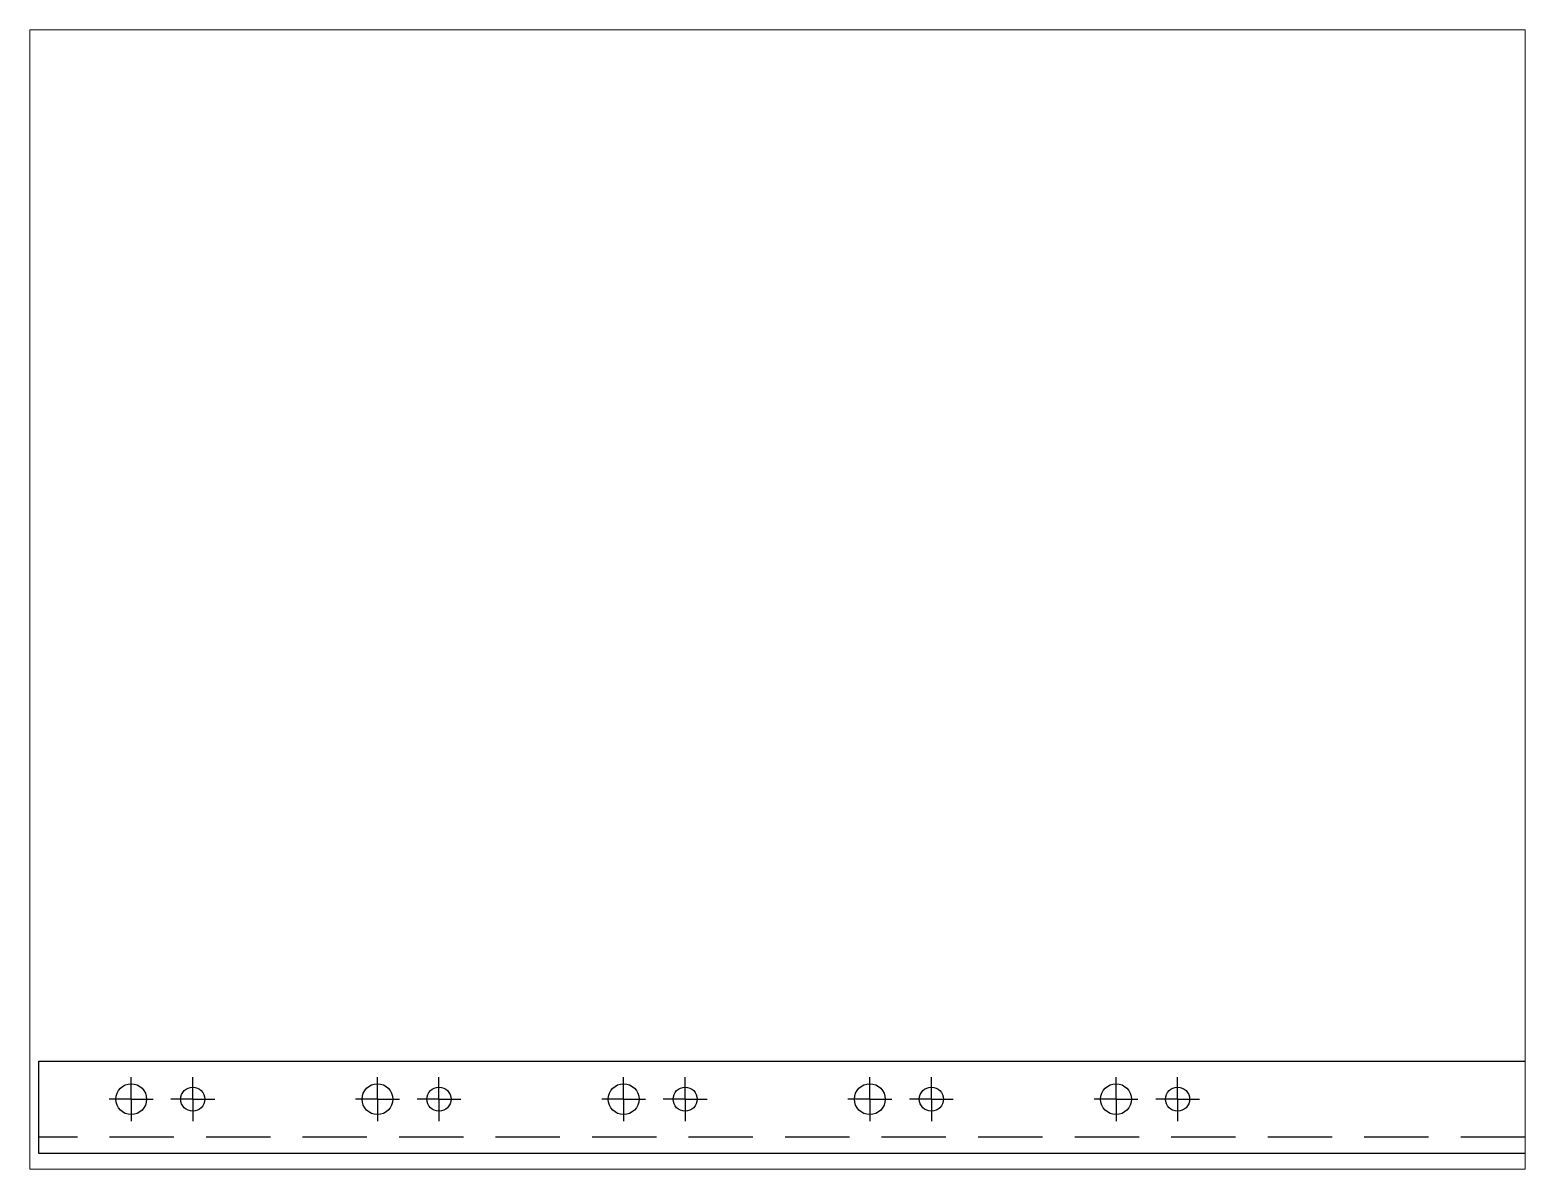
# Paper-space layout 'Layout1' of a CAD drawing. Header units: inches. Extents: x 0.63 to 9.03, y 0.8 to 7.2.
# The model-space entities are those that its viewports show. They can reach past a viewport. Long polylines and large blocks are cut down to what shows.
import ezdxf

# ---------------------------------------------------------------- set-up
doc = ezdxf.new("R2010")
doc.units = ezdxf.units.IN
doc.header["$MEASUREMENT"] = 0
doc.linetypes.add('HIDDEN', pattern=[0.375, 0.25, -0.125])
doc.layers.add('Traces', color=3, linetype='Continuous')
doc.layers.add('View Port', color=7, linetype='Continuous', plot=False)

msp = doc.modelspace()

# ---------------------------------------------------------------- linework, layer by layer
at = {"layer": 'Traces'}
for p, q in [((0, 0), (0, 0.75)), ((0, 0.75), (24, 0.75)), ((0, 0.132), (0, 0.75)), ((0.75, 0.441), (0.75, 0.619)), ((1.25, 0.441), (1.25, 0.619)), ((2.75, 0.441), (2.75, 0.619)), ((3.25, 0.441), (3.25, 0.619)), ((4.75, 0.441), (4.75, 0.619)), ((5.25, 0.441), (5.25, 0.619)), ((6.75, 0.441), (6.75, 0.619)), ((7.25, 0.441), (7.25, 0.619)), ((8.75, 0.441), (8.75, 0.619)), ((9.25, 0.441), (9.25, 0.619)), ((0.75, 0.441), (0.572, 0.441)), ((0.75, 0.441), (0.928, 0.441)), ((0.75, 0.441), (0.75, 0.263)), ((1.25, 0.441), (1.072, 0.441)), ((1.25, 0.441), (1.428, 0.441)), ((1.25, 0.441), (1.25, 0.263)), ((2.75, 0.441), (2.572, 0.441)), ((2.75, 0.441), (2.928, 0.441)), ((2.75, 0.441), (2.75, 0.263)), ((3.25, 0.441), (3.072, 0.441)), ((3.25, 0.441), (3.428, 0.441)), ((3.25, 0.441), (3.25, 0.263)), ((4.75, 0.441), (4.572, 0.441)), ((4.75, 0.441), (4.928, 0.441)), ((4.75, 0.441), (4.75, 0.263)), ((5.25, 0.441), (5.072, 0.441)), ((5.25, 0.441), (5.428, 0.441)), ((5.25, 0.441), (5.25, 0.263)), ((6.75, 0.441), (6.572, 0.441)), ((6.75, 0.441), (6.928, 0.441)), ((6.75, 0.441), (6.75, 0.263)), ((7.25, 0.441), (7.072, 0.441)), ((7.25, 0.441), (7.428, 0.441)), ((7.25, 0.441), (7.25, 0.263)), ((8.75, 0.441), (8.572, 0.441)), ((8.75, 0.441), (8.928, 0.441)), ((8.75, 0.441), (8.75, 0.263)), ((9.25, 0.441), (9.072, 0.441)), ((9.25, 0.441), (9.428, 0.441)), ((9.25, 0.441), (9.25, 0.263)), ((24, 0), (0, 0))]:
    msp.add_line(p, q, dxfattribs=at)
at = {"layer": 'Traces', "linetype": 'HIDDEN'}
msp.add_line((24, 0.132), (0, 0.132), dxfattribs=at)
at = {"layer": 'Traces'}
for centre, radius in [((0.75, 0.441), 0.125), ((1.25, 0.441), 0.098), ((2.75, 0.441), 0.125), ((3.25, 0.441), 0.098), ((4.75, 0.441), 0.125), ((5.25, 0.441), 0.098), ((6.75, 0.441), 0.125), ((7.25, 0.441), 0.098), ((8.75, 0.441), 0.125), ((9.25, 0.441), 0.098)]:
    msp.add_circle(centre, radius, dxfattribs=at)

psp = doc.layouts.get("Layout1")

# ---------------------------------------------------------------- viewports
at = {"layer": 'View Port'}
psp.add_viewport(center=(4.8289, 4), size=(8.4, 6.4), view_center_point=(6, 4.5), view_height=9.254129, dxfattribs=at)

doc.saveas('drawing.dxf')
